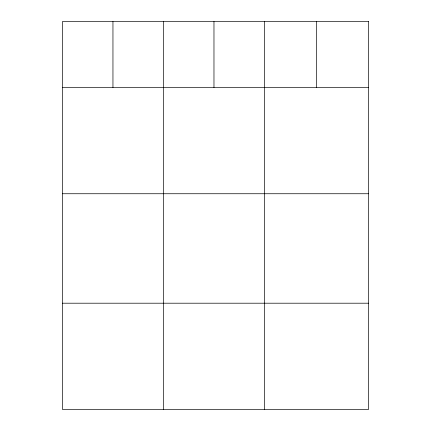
<?xml version="1.0" encoding="UTF-8"?>
<svg xmlns="http://www.w3.org/2000/svg" width="431" height="431" viewBox="0 0 431 431"><rect width="100%" height="100%" fill="white"/><g stroke="black" fill="none" stroke-linecap="round" stroke-linejoin="round"><path stroke-width="0.65" d="M62.447 87.493L368.553 87.493M62.447 193.74L368.553 193.74M62.447 303.203L368.553 303.203M316.516 21.55L316.516 87.493M264.478 21.55L264.478 409.45M213.97 21.55L213.97 87.493M163.462 21.55L163.462 409.45M112.954 21.55L112.954 87.493M368.553 21.55L62.447 21.55L62.447 409.45L368.553 409.45L368.553 21.55"/></g></svg>
